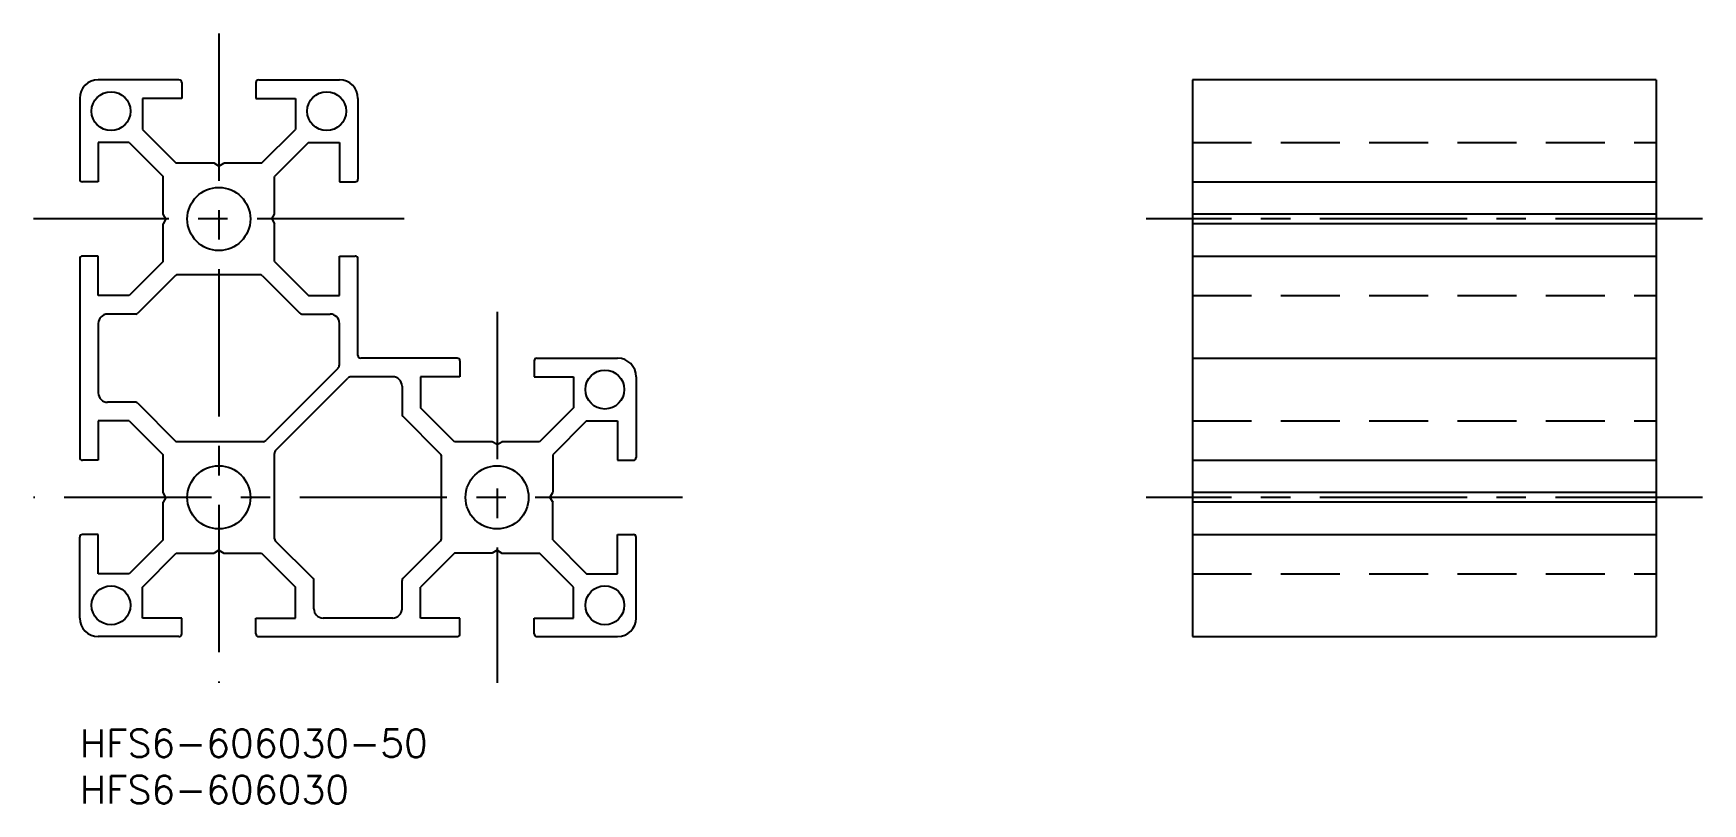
# Model space of a CAD drawing. Extents: x -5 to 175, y -8 to 75.
import ezdxf

# ---------------------------------------------------------------- set-up
doc = ezdxf.new("R2010")
doc.units = 0
doc.header["$LTSCALE"] = 0.5
doc.linetypes.add('CENTER', pattern=[50.8, 31.75, -6.35, 6.35, -6.35])
doc.linetypes.add('DASHED', pattern=[19.05, 12.7, -6.35])
for name, color, linetype in [('MSM_CENTER', 1, 'CENTER'), ('MSM_CONTINUOUS', 7, 'CONTINUOUS'), ('MSM_DASHED', 4, 'DASHED'), ('MSM_PART_NUMBER', 7, 'CONTINUOUS')]:
    doc.layers.add(name, color=color, linetype=linetype)
doc.styles.get("Standard").update_dxf_attribs({"font": 'txt.shx', "height": 3, "bigfont": 'bigfont.shx'})

# ---------------------------------------------------------------- blocks, each defined once
blk = doc.blocks.new('*U2')
at = {"layer": 'MSM_PART_NUMBER'}
blk.add_text('HFS6-606030-50', height=3, dxfattribs=at).set_placement((0, -3))
blk = doc.blocks.new('*U3')
at = {"layer": 'MSM_PART_NUMBER'}
blk.add_text('HFS6-606030', height=3, dxfattribs=at).set_placement((0, -8))

msp = doc.modelspace()

# ---------------------------------------------------------------- linework, layer by layer
at = {"layer": 'MSM_CENTER'}
for p, q in [((15, 75), (15, 5)), ((35, 55), (-5, 55)), ((175, 55), (115, 55)), ((45, 45), (45, 5)), ((65, 25), (-5, 25)), ((175, 25), (115, 25))]:
    msp.add_line(p, q, dxfattribs=at)
at = {"layer": 'MSM_CONTINUOUS'}
for p, q in [((10.7, 70), (2, 70)), ((11, 69.7), (11, 68)), ((19, 69.7), (19, 68)), ((19.3, 70), (28, 70)), ((120, 70), (120, 10)), ((170, 70), (120, 70)), ((170, 70), (170, 10)), ((0, 68), (0, 59.3)), ((11, 68), (6.75, 68)), ((6.75, 68), (6.75, 64.66)), ((19, 68), (23.25, 68)), ((23.25, 68), (23.25, 64.66)), ((30, 68), (30, 59.3)), ((2, 63.25), (2, 59)), ((5.34, 63.25), (2, 63.25)), ((5.34, 63.25), (9, 59.59)), ((6.75, 64.66), (10.41, 61)), ((19.59, 61), (23.25, 64.66)), ((24.66, 63.25), (21, 59.59)), ((24.66, 63.25), (28, 63.25)), ((28, 63.25), (28, 59)), ((9, 55.52), (9, 59.59)), ((14.48, 61), (10.41, 61)), ((15, 60.7), (14.48, 61)), ((15, 60.7), (15.52, 61)), ((19.59, 61), (15.52, 61)), ((21, 55.52), (21, 59.59)), ((2, 59), (0.3, 59)), ((28, 59), (29.7, 59)), ((120, 59), (170, 59)), ((9.3, 55), (9, 55.52)), ((9.3, 55), (9, 54.48)), ((9, 50.41), (9, 54.48)), ((20.7, 55), (21, 55.52)), ((20.7, 55), (21, 54.48)), ((21, 50.41), (21, 54.48)), ((170, 55.52), (120, 55.52)), ((170, 54.48), (120, 54.48)), ((0, 50.7), (0, 29.3)), ((2, 51), (0.3, 51)), ((2, 46.75), (2, 51)), ((9, 50.41), (5.34, 46.75)), ((21, 50.41), (24.66, 46.75)), ((28, 46.75), (28, 51)), ((28, 51), (29.7, 51)), ((30, 40.3), (30, 50.7)), ((120, 51), (170, 51)), ((10.33, 48.91), (6.25, 44.84)), ((19.46, 49), (10.54, 49)), ((19.67, 48.91), (23.75, 44.84)), ((5.34, 46.75), (2, 46.75)), ((24.66, 46.75), (28, 46.75)), ((2, 43.75), (2, 36.25)), ((6.04, 44.75), (3, 44.75)), ((23.96, 44.75), (27, 44.75)), ((28, 39.27), (28, 43.75)), ((40.7, 40), (30.3, 40)), ((41, 39.7), (41, 38)), ((49, 39.7), (49, 38)), ((49.3, 40), (58, 40)), ((120, 40), (170, 40)), ((20.09, 31.15), (27.85, 38.91)), ((21.15, 30.09), (28.91, 37.85)), ((33.75, 38), (29.27, 38)), ((41, 38), (36.75, 38)), ((36.75, 38), (36.75, 34.66)), ((49, 38), (53.25, 38)), ((53.25, 38), (53.25, 34.66)), ((60, 38), (60, 29.3)), ((34.75, 37), (34.75, 33.96)), ((6.04, 35.25), (3, 35.25)), ((6.25, 35.16), (10.41, 31)), ((40.41, 31), (36.75, 34.66)), ((53.25, 34.66), (49.59, 31)), ((5.34, 33.25), (2, 33.25)), ((2, 33.25), (2, 29)), ((5.34, 33.25), (9, 29.59)), ((38.91, 29.67), (34.84, 33.75)), ((54.66, 33.25), (51, 29.59)), ((54.66, 33.25), (58, 33.25)), ((58, 33.25), (58, 29)), ((19.73, 31), (10.41, 31)), ((44.48, 31), (40.41, 31)), ((45, 30.7), (44.48, 31)), ((45, 30.7), (45.52, 31)), ((49.59, 31), (45.52, 31)), ((2, 29), (0.3, 29)), ((9, 25.52), (9, 29.59)), ((21, 20.54), (21, 29.73)), ((39, 20.54), (39, 29.46)), ((51, 29.59), (51, 25.52)), ((58, 29), (59.7, 29)), ((120, 29), (170, 29)), ((9.3, 25), (9, 25.52)), ((50.7, 25), (51, 25.52)), ((170, 25.52), (120, 25.52)), ((9.3, 25), (9, 24.48)), ((9, 20.41), (9, 24.48)), ((50.7, 25), (51, 24.48)), ((51, 20.41), (51, 24.48)), ((170, 24.48), (120, 24.48)), ((0, 12), (0, 20.7)), ((2, 21), (0.3, 21)), ((2, 16.75), (2, 21)), ((9, 20.41), (5.34, 16.75)), ((25.16, 16.25), (21.09, 20.33)), ((38.91, 20.33), (34.84, 16.25)), ((51, 20.41), (54.66, 16.75)), ((58, 16.75), (58, 21)), ((58, 21), (59.7, 21)), ((60, 12), (60, 20.7)), ((120, 21), (170, 21)), ((6.75, 15.34), (10.41, 19)), ((10.41, 19), (14.48, 19)), ((15, 19.3), (14.48, 19)), ((15, 19.3), (15.52, 19)), ((15.52, 19), (19.59, 19)), ((19.59, 19), (23.25, 15.34)), ((40.41, 19), (36.75, 15.34)), ((44.48, 19), (40.41, 19)), ((45, 19.3), (44.48, 19)), ((45, 19.3), (45.52, 19)), ((45.52, 19), (49.59, 19)), ((53.25, 15.34), (49.59, 19)), ((5.34, 16.75), (2, 16.75)), ((54.66, 16.75), (58, 16.75)), ((6.75, 12), (6.75, 15.34)), ((23.25, 12), (23.25, 15.34)), ((25.25, 13), (25.25, 16.04)), ((34.75, 13), (34.75, 16.04)), ((36.75, 12), (36.75, 15.34)), ((53.25, 12), (53.25, 15.34)), ((11, 12), (6.75, 12)), ((11, 10.3), (11, 12)), ((19, 12), (23.25, 12)), ((19, 10.3), (19, 12)), ((33.75, 12), (26.25, 12)), ((41, 12), (36.75, 12)), ((41, 10.3), (41, 12)), ((49, 12), (53.25, 12)), ((49, 10.3), (49, 12)), ((10.7, 10), (2, 10)), ((19.3, 10), (40.7, 10)), ((49.3, 10), (58, 10)), ((120, 10), (170, 10))]:
    msp.add_line(p, q, dxfattribs=at)
for centre, radius in [((3.37, 66.62), 2.1), ((26.62, 66.62), 2.1), ((15, 55), 3.4), ((56.62, 36.62), 2.1), ((15, 25), 3.4), ((45, 25), 3.4), ((3.37, 13.37), 2.1), ((56.62, 13.37), 2.1)]:
    msp.add_circle(centre, radius, dxfattribs=at)
for centre, radius, start, end in [((2, 68), 2, 90, 180), ((10.7, 69.7), 0.3, 0, 90), ((19.3, 69.7), 0.3, 90, 180), ((28, 68), 2, 0, 90), ((0.3, 59.3), 0.3, 180, 270), ((29.7, 59.3), 0.3, 270, 0), ((0.3, 50.7), 0.3, 90, 180), ((29.7, 50.7), 0.3, 0, 90), ((10.54, 48.7), 0.3, 90, 135), ((19.46, 48.7), 0.3, 45, 90), ((3, 43.75), 1, 90, 180), ((6.04, 45.05), 0.3, 270, 315), ((23.96, 45.05), 0.3, 225, 270), ((27, 43.75), 1, 0, 90), ((30.3, 40.3), 0.3, 180, 270), ((40.7, 39.7), 0.3, 0, 90), ((49.3, 39.7), 0.3, 90, 180), ((58, 38), 2, 0, 90), ((27.5, 39.27), 0.5, 315, 0), ((29.27, 37.5), 0.5, 90, 135), ((33.75, 37), 1, 0, 90), ((3, 36.25), 1, 180, 270), ((6.04, 34.95), 0.3, 45, 90), ((35.05, 33.96), 0.3, 180, 225), ((19.73, 31.5), 0.5, 270, 315), ((0.3, 29.3), 0.3, 180, 270), ((21.5, 29.73), 0.5, 135, 180), ((38.7, 29.46), 0.3, 0, 45), ((59.7, 29.3), 0.3, 270, 0), ((0.3, 20.7), 0.3, 90, 180), ((21.3, 20.54), 0.3, 180, 225), ((38.7, 20.54), 0.3, 315, 0), ((59.7, 20.7), 0.3, 0, 90), ((24.95, 16.04), 0.3, 0, 45), ((35.05, 16.04), 0.3, 135, 180), ((26.25, 13), 1, 180, 270), ((33.75, 13), 1, 270, 0), ((2, 12), 2, 180.0001, 270.0001), ((58, 12), 2, 270, 360), ((10.7, 10.3), 0.3, 270, 0), ((19.3, 10.3), 0.3, 180, 270), ((40.7, 10.3), 0.3, 270, 0), ((49.3, 10.3), 0.3, 180, 270)]:
    msp.add_arc(centre, radius, start, end, dxfattribs=at)
at = {"layer": 'MSM_DASHED'}
for p, q in [((120, 63.25), (170, 63.25)), ((120, 46.75), (170, 46.75)), ((120, 33.25), (170, 33.25)), ((120, 16.75), (170, 16.75))]:
    msp.add_line(p, q, dxfattribs=at)

# ---------------------------------------------------------------- block references
at = {"layer": 'MSM_CONTINUOUS'}
for name in ['*U2', '*U3']:
    msp.add_blockref(name, (0, 0), dxfattribs=at)

doc.saveas('drawing.dxf')
